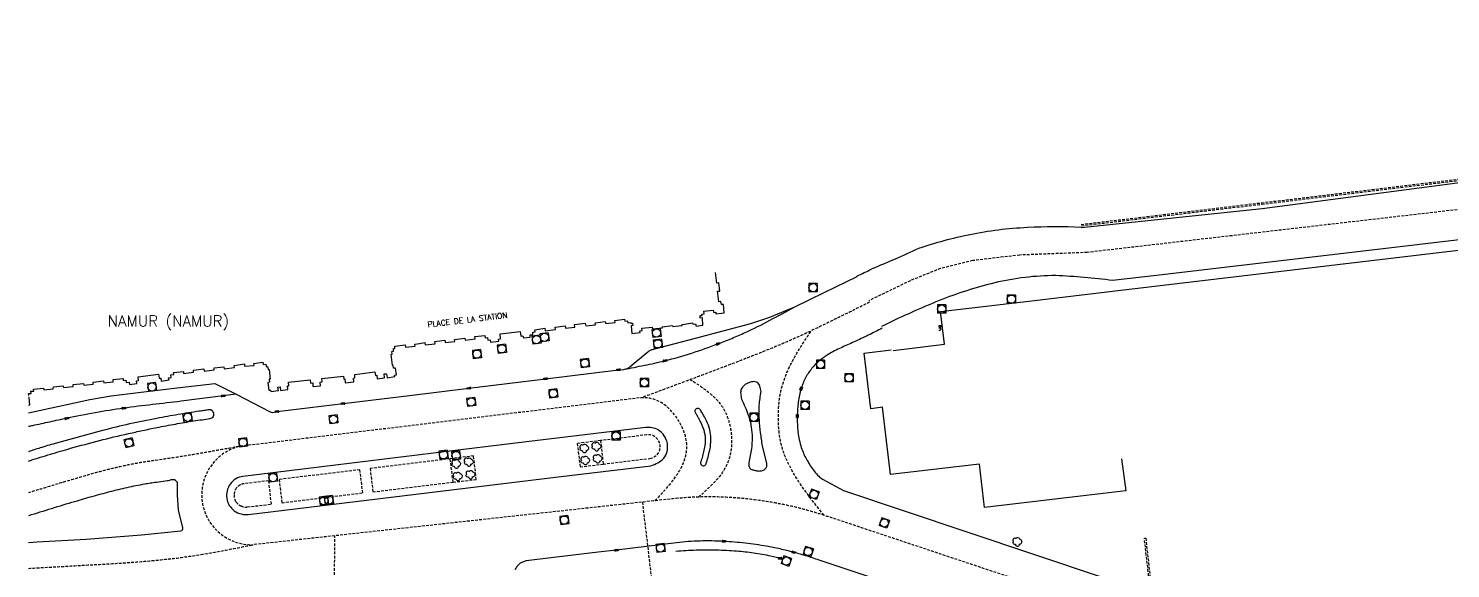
# Model space of a CAD drawing. Header units: millimetres. Extents: x 185000 to 186001, y 128000 to 129000.
# Drawn here: x 185000 to 185259.2, y 128718.7 to 128817.2 of the extents above; entities that cross this region are included whole.
import ezdxf
from ezdxf.enums import TextEntityAlignment as Align

# ---------------------------------------------------------------- set-up
doc = ezdxf.new("R2010")
doc.units = ezdxf.units.MM
doc.linetypes.add('DASHED', pattern=[0.75, 0.5, -0.25])
doc.layers.get('0').update_dxf_attribs({"linetype": 'CONTINUOUS'})
for name, color, linetype in [('W0001', 6, 'DASHED'), ('W0008', 7, 'CONTINUOUS'), ('W0100', 7, 'CONTINUOUS'), ('W0112', 1, 'DASHED'), ('W0300', 7, 'CONTINUOUS'), ('W0400', 7, 'CONTINUOUS'), ('W0420', 7, 'CONTINUOUS'), ('W0980', 7, 'CONTINUOUS'), ('W0989', 7, 'CONTINUOUS')]:
    doc.layers.add(name, color=color, linetype=linetype)
doc.styles.get("Standard").update_dxf_attribs({"font": 'romans.shx', "width": 0.85})

# ---------------------------------------------------------------- blocks, each defined once
blk = doc.blocks.new('T420')
for p, q in [((0.75, 0.75), (-0.75, 0.75)), ((-0.75, 0.75), (-0.75, -0.75)), ((0.75, 0.75), (0.75, -0.75)), ((0.75, -0.75), (-0.75, -0.75))]:
    blk.add_line(p, q)
blk.add_ellipse((0, 0), major_axis=(-0.53, 0.53), ratio=1, start_param=3.926991, end_param=10.210176)
blk = doc.blocks.new('T300')
for p, q in [((-0.8, 0.51), (-0.86, 0.34)), ((-0.86, 0.34), (-0.86, 0.17)), ((-0.86, 0.17), (-0.74, 0.06)), ((-0.69, 0.63), (-0.8, 0.51)), ((-0.8, -0.06), (-0.74, 0.06)), ((-0.74, 0.06), (-0.69, 0.11)), ((-0.57, 0.69), (-0.69, 0.63)), ((-0.46, 0.69), (-0.57, 0.69)), ((-0.29, 0.63), (-0.46, 0.69)), ((-0.29, 0.63), (-0.17, 0.74)), ((-0.23, 0.57), (-0.29, 0.63)), ((-0.17, 0.74), (-0.06, 0.8)), ((-0.06, 0.8), (0.06, 0.8)), ((0.06, 0.8), (0.23, 0.74)), ((0.23, 0.74), (0.34, 0.63)), ((0.34, 0.63), (0.4, 0.51)), ((0.46, 0.46), (0.34, 0.46)), ((0.4, 0.51), (0.4, 0.46)), ((0.57, 0.4), (0.46, 0.46)), ((0.57, 0.4), (0.69, 0.29)), ((0.69, 0.29), (0.74, 0.17)), ((0.74, 0.06), (0.69, -0.17)), ((0.74, 0.17), (0.74, 0.06)), ((-0.8, -0.17), (-0.8, -0.06)), ((-0.8, -0.23), (-0.8, -0.17)), ((-0.74, -0.34), (-0.8, -0.23)), ((-0.69, -0.4), (-0.74, -0.34)), ((-0.51, -0.46), (-0.69, -0.4)), ((-0.4, -0.46), (-0.51, -0.46)), ((-0.4, -0.46), (-0.34, -0.46)), ((-0.34, -0.46), (-0.34, -0.4)), ((-0.34, -0.51), (-0.34, -0.46)), ((-0.29, -0.63), (-0.34, -0.51)), ((-0.17, -0.74), (-0.29, -0.63)), ((-0.06, -0.8), (-0.17, -0.74)), ((0.06, -0.8), (-0.06, -0.8)), ((0.17, -0.74), (0.06, -0.8)), ((0.23, -0.69), (0.17, -0.74)), ((0.29, -0.46), (0.23, -0.46)), ((0.29, -0.63), (0.23, -0.69)), ((0.46, -0.4), (0.29, -0.46)), ((0.34, -0.51), (0.29, -0.63)), ((0.34, -0.51), (0.34, -0.46)), ((0.57, -0.34), (0.46, -0.4)), ((0.63, -0.29), (0.57, -0.34)), ((0.69, -0.17), (0.63, -0.29))]:
    blk.add_line(p, q)
blk = doc.blocks.new('T400')
for p, q in [((-0.15, 0.3), (0.15, 0.3)), ((-0.15, -0.25), (-0.15, 0.3)), ((-0.15, 0.15), (0.15, 0.15)), ((-0.15, 0), (0.15, 0)), ((0.15, 0.3), (0.15, -0.25)), ((-0.15, -0.15), (0.15, -0.15)), ((-0.15, -0.25), (-0.15, -0.3)), ((-0.15, -0.3), (0.15, -0.3)), ((0.15, -0.3), (0.15, -0.25))]:
    blk.add_line(p, q)

msp = doc.modelspace()

# ---------------------------------------------------------------- linework, layer by layer
at = {"layer": 'W0001'}
msp.add_line((185282.73, 128786.68), (185192.95, 128776.31), dxfattribs=at)
msp.add_lwpolyline([(185192.95, 128776.31), (185180.65, 128775.83), (185172.11, 128774.82), (185166.21, 128773.39), (185160.72, 128771.16), (185153.15, 128767.51)], dxfattribs=at)
at = {"layer": 'W0001', "flags": 128}
for points in [[(185153.3, 128767.21, 0.0004), (185150.29, 128765.75, 0.0011), (185147.3, 128764.28, -0.0007), (185144.53, 128762.92, -0.0046), (185141.74, 128761.59, -0.0069), (185138.45, 128760.11, -0.0052), (185135.11, 128758.71, -0.0036), (185131.75, 128757.36, -0.0019), (185128.38, 128756.06, -0.0012), (185124.23, 128754.48, -0.0008), (185120.08, 128752.92, -0.0005), (185115.92, 128751.37, -0.0002), (185111.76, 128749.82), (185111.76, 128749.82)], [(185144.99, 128728.39, -0.0123), (185141.67, 128732.66, -0.0373), (185138.79, 128737.21, -0.0219), (185137.95, 128739.01, -0.03), (185137.3, 128740.88, -0.0398), (185136.8, 128743.49, -0.0275), (185136.66, 128746.17, -0.0246), (185136.77, 128748.72, -0.0333), (185137.17, 128751.22, -0.0399), (185138.09, 128754.07, -0.028), (185139.39, 128756.79, -0.0163), (185140.96, 128759.43, -0.0053), (185142.66, 128762.03), (185142.66, 128762.03)], [(185120.52, 128753.18, -0.0262), (185123.92, 128750.84, -0.0865), (185126.59, 128747.94, -0.0566), (185127.5, 128745.97, -0.0457), (185128.01, 128743.8, -0.0603), (185128.09, 128740.74, -0.0747), (185127.38, 128737.86, -0.0858), (185125.18, 128734.58, -0.026), (185122.18, 128731.73), (185122.18, 128731.73)], [(185114.2, 128731.04, 0.0114), (185116.52, 128733.6, 0.0379), (185118.49, 128736.24, 0.0736), (185119.73, 128739.02, 0.106), (185119.89, 128742.02, 0.1478), (185116.99, 128747.52, 0.2311), (185111.76, 128749.82), (185050.63, 128742.41), (185038.41, 128740.93, 0.8947), (185040.95, 128723.01), (185040.95, 128723.01)], [(185038.41, 128740.93, -0.0006), (185035.01, 128740.31, -0.0017), (185031.6, 128739.71, -0.0029), (185028.19, 128739.14, -0.004), (185024.77, 128738.62), (185022.64, 128738.31, 0.0057), (185020.51, 128737.98, 0.0122), (185017.16, 128737.33, 0.0092), (185013.84, 128736.54, 0.0063), (185010.54, 128735.64, 0.0033), (185007.26, 128734.68, 0.0017), (185003.03, 128733.4, 0.000215), (185000, 128732.47, 0.000215)], [(185194.17, 128711.98), (185146.91, 128727.74, 0.0049), (185144.23, 128728.61, 0.0097), (185141.54, 128729.4, 0.0117), (185138.72, 128730.09, 0.0103), (185135.88, 128730.65, 0.0152), (185131.51, 128731.3, 0.0167), (185127.11, 128731.66, 0.0197), (185122.11, 128731.7, 0.0197), (185117.13, 128731.35), (185040.95, 128723.01), (185040.95, 128723.01)], [(185000, 128718.7, 0.000096), (185005.32, 128719, 0.0001), (185010.88, 128719.31, 0.0015), (185015.59, 128719.58, 0.0042), (185020.29, 128719.91, 0.0069), (185024.98, 128720.35, 0.0097), (185029.65, 128720.94, 0.0101), (185035.31, 128721.9, 0.0034), (185040.95, 128723.01), (185040.95, 128723.01)]]:
    msp.add_lwpolyline(points, format="xyb", dxfattribs=at)
for points in [[(185111.88, 128730.78), (185114.14, 128711.67), (185120.34, 128658.95), (185120.63, 128656.48), (185121.04, 128654.15), (185122.01, 128651.04), (185123.27, 128647.25), (185125.41, 128641.97), (185129.81, 128632.83), (185131.05, 128630.26), (185131.05, 128630.26)], [(185055.22, 128656.01), (185055.67, 128705.4), (185055.85, 128724.65), (185055.85, 128724.65)]]:
    msp.add_lwpolyline(points, dxfattribs=at)
at = {"layer": 'W0008', "flags": 128}
for points in [[(185191.85, 128780.87), (185224.85, 128784.33), (185270.52, 128790.36, -0.0031), (185275.65, 128790.99, 0.0064), (185280.76, 128791.65, 0.0166), (185291.76, 128793.69, 0.0015), (185302.69, 128796.12), (185327.91, 128801.68), (185356.61, 128807.96, -0.0007), (185367.03, 128810.25, -0.0084), (185377.49, 128812.35, -0.0068), (185384.39, 128813.5, -0.0044), (185391.32, 128814.49, -0.0059), (185400.9, 128815.68, -0.009), (185410.5, 128816.58, -0.0091), (185418.22, 128817.02, -0.0104), (185425.95, 128817.16), (185426.64, 128817.16)], [(185191.85, 128780.87, 0.024893), (185182.04, 128780.83, 0.041725), (185171.55, 128779.5, 0.036631), (185162.21, 128777.01, -0.009467), (185153.69, 128773.29)], [(185150.97, 128771.98, 0.000483), (185153.69, 128773.29)], [(185197.57, 128771.2, 0.019971), (185187.21, 128772.08, 0.0589), (185176.12, 128770.76, 0.0371), (185165.99, 128767.53, 0.0189), (185156.15, 128763.12), (185155.45, 128762.78, 0.1211)]]:
    msp.add_lwpolyline(points, format="xyb", dxfattribs=at)
msp.add_lwpolyline([(185390.47, 128791.86), (185378.75, 128790.98), (185373.98, 128790.36), (185361.56, 128788.9), (185361.25, 128792.05), (185351.2, 128791.44), (185351.2, 128789.15), (185344.03, 128788.5), (185291.22, 128782.21), (185253.56, 128777.78), (185205.58, 128772.09), (185197.57, 128771.2)], dxfattribs=at)
at = {"layer": 'W0008'}
for points in [[(185000, 128747.07), (185011.21, 128749.49), (185015.07, 128750.13), (185020, 128750.76), (185027.11, 128751.62), (185033.98, 128752.43), (185037.86, 128750.45), (185043.94, 128747.33, 0.0008), (185044.1, 128747.24, 0.0436), (185044.26, 128747.17, 0.1261), (185044.78, 128747.18, -0.0204), (185045.32, 128747.29), (185057.34, 128748.75), (185069.44, 128750.22), (185080.26, 128751.53), (185094.24, 128753.24), (185107.54, 128754.88), (185108.52, 128754.99, 0.0358), (185108.9, 128755.06, 0.0582), (185109.25, 128755.2, 0.0344), (185109.45, 128755.33, 0.0162), (185109.64, 128755.48), (185112.87, 128758.18, -0.0278), (185113.1, 128758.35, -0.0373), (185113.35, 128758.49, -0.0327), (185113.62, 128758.59, -0.0125), (185113.9, 128758.67), (185121.59, 128760.68), (185131.67, 128763.37), (185135.13, 128764.48), (185139.03, 128766.13), (185139.53, 128766.35), (185145, 128769), (185151, 128771.93), (185151, 128771.93)], [(185108.52, 128754.99, 0.0035), (185112.26, 128755.73, 0.0105), (185115.99, 128756.56, 0.0168), (185120.88, 128757.96, 0.0132), (185125.68, 128759.66, 0.007), (185128.17, 128760.64, 0.0091), (185130.62, 128761.71, 0.0143), (185135.12, 128763.94, 0.0048), (185139.53, 128766.35), (185139.53, 128766.35)], [(185155.6, 128762.49, -0.003), (185153.05, 128761.21, -0.009), (185150.47, 128759.99, 0.0026), (185148.08, 128758.93, 0.0299), (185145.76, 128757.71, 0.0363), (185144.17, 128756.57, 0.0458), (185142.78, 128755.19, 0.051), (185141.62, 128753.44, 0.0452), (185140.81, 128751.49, 0.0448), (185140.28, 128749.02, 0.0282), (185140.11, 128746.48, 0.032), (185140.24, 128743.55, 0.0523), (185140.85, 128740.72, 0.0446), (185141.78, 128738.61, 0.0319), (185143.05, 128736.62, 0.0331), (185143.81, 128735.69, 0.0778), (185144.72, 128734.96), (185148.56, 128732.87), (185170.83, 128725.39), (185195.86, 128717.05)], [(185133.75, 128741.04, -0.0048), (185133.43, 128743.44, -0.0144), (185133.2, 128745.86, -0.0134), (185133.15, 128747.14, -0.0201), (185133.19, 128748.41, -0.0176), (185133.33, 128749.69, -0.0058), (185133.53, 128750.95, 0.0363), (185133.31, 128751.92, 0.1666), (185132.85, 128752.58, 0.1682), (185132.03, 128752.73, 0.0782), (185131.08, 128752.46, 0.0729), (185130.36, 128752.01, 0.1162), (185129.91, 128751.4, 0.1179), (185129.8, 128750.53, 0.0314), (185129.96, 128749.55, -0.0073), (185130.62, 128748.11, -0.0222), (185131.19, 128746.64, -0.0209), (185131.5, 128745.55, -0.0207), (185131.72, 128744.45, -0.0355), (185131.88, 128742.48, -0.0353), (185131.76, 128740.52, -0.0177), (185131.54, 128739.24, -0.0059), (185131.26, 128737.97, 0.0392), (185131.31, 128737.36, 0.1657), (185131.54, 128736.89, 0.086), (185131.8, 128736.74, 0.0251), (185132.11, 128736.64, 0.0304), (185132.76, 128736.48, 0.0785), (185133.43, 128736.47, 0.0906), (185134.08, 128736.69, 0.1723), (185134.51, 128737.14, 0.0878), (185134.56, 128737.46, 0.0251), (185134.54, 128737.8), (185133.75, 128741.04), (185133.75, 128741.04)], [(185037.86, 128750.45), (185035.49, 128750.14, 0.0005), (185031.66, 128749.65, -0.0025), (185027.83, 128749.16, -0.0014), (185022.59, 128748.56, 0.0069), (185017.36, 128747.91, 0.0095), (185012.15, 128747.06, 0.0063), (185006.97, 128746.05, 0.0022), (185003.85, 128745.38, 0.001), (185000.73, 128744.7, -0.00007), (185000, 128744.54, -0.00007)], [(185023.4, 128744.39, -0.0019), (185026.77, 128745.02, -0.0058), (185030.15, 128745.59, -0.0025), (185031.65, 128745.81, -0.0008), (185033.14, 128746.03, 0.9531), (185032.93, 128747.61, 0.0003), (185032.03, 128747.48, 0.001), (185031.13, 128747.35, 0.0056), (185027.26, 128746.74, 0.0049), (185023.41, 128746.05, 0.0078), (185018.44, 128745.03, 0.0115), (185013.51, 128743.81), (185004.84, 128741.46, 0.0098), (185002.13, 128740.66, 0.002936), (185000, 128739.97, 0.002936)], [(185123.5, 128737.74, 0.0058), (185123.85, 128738.97, 0.0173), (185124.15, 128740.22, 0.0326), (185124.35, 128741.68, 0.0468), (185124.31, 128743.14, 0.0551), (185123.91, 128744.79, 0.0429), (185123.2, 128746.33, 0.0103), (185122.82, 128746.98, -0.0035), (185122.42, 128747.62, 1.0063), (185121.54, 128747.07, -0.0071), (185121.86, 128746.54, -0.0078), (185122.17, 128745.99, -0.0356), (185122.91, 128744.37, -0.0659), (185123.32, 128742.66, -0.0473), (185123.3, 128741.44, -0.0287), (185123.1, 128740.22, -0.0135), (185122.84, 128739.17, -0.0045), (185122.54, 128738.14, 1.0595), (185123.5, 128737.74), (185123.5, 128737.74)], [(185000, 128738.27, -0.000331), (185000.33, 128738.38, -0.0048), (185004, 128739.52, -0.0045), (185007.69, 128740.59, -0.0063), (185012.94, 128742, -0.0066), (185018.23, 128743.27, -0.0024), (185020.81, 128743.84, -0.0008), (185023.4, 128744.39), (185023.4, 128744.39)], [(185113.42, 128737.41, 0.0287), (185114.71, 128737.96, 0.0965), (185115.75, 128738.76, 0.1119), (185116.37, 128739.98, 0.0992), (185116.45, 128741.39, 0.1115), (185115.88, 128742.86, 0.1137), (185114.75, 128743.93, 0.0845), (185113.65, 128744.33, 0.077), (185112.49, 128744.37), (185090.76, 128741.74), (185073.8, 128739.69), (185055.95, 128737.53), (185039.08, 128735.47, 0.1073), (185037.81, 128735.01, 0.0959), (185036.78, 128734.08, 0.0966), (185036.2, 128732.83, 0.1002), (185036.13, 128731.47, 0.0992), (185036.6, 128730.19, 0.0983), (185037.52, 128729.19, 0.0957), (185038.77, 128728.61, 0.0913), (185040.12, 128728.52), (185070.61, 128732.23), (185096.02, 128735.3), (185113.42, 128737.41), (185113.42, 128737.41)], [(185000, 128723.44), (185001.59, 128723.52), (185010.52, 128724.04), (185020.61, 128724.81), (185027.76, 128725.52, 0.2138), (185028.08, 128725.74, 0.2098), (185028.16, 128726.12), (185027.58, 128728.25), (185027.35, 128729.35), (185027.17, 128732.06), (185027.17, 128734.33, 0.0263), (185026.91, 128734.62, 0.0968), (185026.62, 128734.81, 0.145), (185025.99, 128734.81, -0.0192), (185025.32, 128734.65), (185023.31, 128734.38, 0.0048), (185022.25, 128734.22, 0.0042), (185021.2, 128734.04, 0.0109), (185017.96, 128733.4, 0.0085), (185014.76, 128732.63, 0.006), (185011.57, 128731.77, 0.0036), (185008.4, 128730.85, 0.002), (185004.19, 128729.57, -0.000299), (185000, 128728.28, -0.000299)], [(185107.15, 128722.03), (185103.8, 128721.65), (185090.69, 128720.05, 0.0233), (185090.04, 128719.84, 0.0772), (185089.48, 128719.53, 0.0674), (185089.02, 128719.01, -0.0114), (185088.61, 128718.43)], [(185191.61, 128704.28), (185180.14, 128708.11), (185167.47, 128712.36), (185155.05, 128716.52), (185144.44, 128720.08, 0.005), (185141.95, 128720.89, 0.0101), (185139.44, 128721.63, 0.0116), (185136.97, 128722.23, 0.0103), (185134.47, 128722.73, 0.0152), (185130.6, 128723.29, 0.0158), (185126.7, 128723.62, 0.0196), (185122.39, 128723.68, 0.0234), (185118.1, 128723.36), (185107.15, 128722.03), (185107.15, 128722.03)], [(185118, 128721.85, -0.0017), (185119.84, 128721.96, -0.0052), (185121.68, 128722.05, -0.0142), (185125.37, 128722.07, -0.0148), (185129.06, 128721.88, -0.0145), (185132.16, 128721.54, -0.018), (185135.24, 128720.99), (185136.88, 128720.64), (185136.88, 128720.64)]]:
    msp.add_lwpolyline(points, format="xyb", dxfattribs=at)
at = {"layer": 'W0100', "flags": 128}
for points in [[(185199.05, 128769.43), (185327.78, 128784.68), (185361.52, 128788.66), (185362.1, 128783.69), (185379.73, 128783.64), (185381.55, 128765.88), (185376.57, 128765.37)], [(185184.38, 128767.69), (185199.05, 128769.43)], [(185157.57, 128758.44), (185166.93, 128759.56), (185166.19, 128765.52), (185184.38, 128767.69)]]:
    msp.add_lwpolyline(points, dxfattribs=at)
at = {"layer": 'W0100'}
for points in [[(185000, 128750.29), (185000.08, 128750.3), (185000.04, 128750.56), (185000.51, 128750.59), (185000.44, 128750.99), (185000.99, 128751.04), (185000.94, 128751.38), (185002.74, 128751.57), (185002.82, 128751.25), (185004.48, 128751.41), (185004.56, 128751.83), (185006.31, 128752.01), (185006.36, 128751.68), (185008.13, 128751.84), (185008.14, 128752.22), (185010.04, 128752.41), (185010.09, 128752.11), (185011.79, 128752.27), (185011.78, 128752.68), (185013.68, 128752.92), (185013.73, 128752.55), (185015.44, 128752.72), (185015.47, 128753.11), (185017.24, 128753.3), (185017.27, 128752.94), (185017.73, 128753.01), (185017.83, 128752.62), (185018.33, 128752.64), (185018.41, 128752.2), (185019.74, 128752.39), (185019.71, 128752.88), (185020.07, 128752.94), (185020.01, 128753.65), (185023.73, 128754.08), (185023.8, 128753.35), (185024.15, 128753.39), (185024.2, 128752.85), (185025.66, 128753.07), (185025.55, 128753.45), (185025.99, 128753.5), (185025.97, 128753.97), (185026.48, 128754.02), (185026.45, 128754.4), (185028.23, 128754.62), (185028.27, 128754.23), (185030.1, 128754.46), (185030.07, 128754.82), (185031.96, 128755.07), (185032.02, 128754.66), (185033.86, 128754.87), (185033.82, 128755.26), (185035.61, 128755.47), (185035.66, 128755.08), (185037.53, 128755.31), (185037.49, 128755.67), (185039.35, 128755.98), (185039.39, 128755.54), (185041.11, 128755.7), (185041.07, 128756.07), (185042.72, 128756.31), (185042.76, 128755.89), (185043.25, 128755.94), (185043.3, 128755.51), (185043.57, 128755.53), (185043.68, 128754.96), (185043.86, 128754.99), (185044.08, 128753.18), (185043.88, 128753.17), (185043.92, 128752.68), (185043.6, 128752.6), (185043.81, 128751.17), (185044.1, 128751.19), (185044.16, 128750.93), (185045.56, 128751.12), (185045.46, 128751.74), (185045.85, 128751.81), (185045.95, 128751.14), (185047.29, 128751.31), (185047.2, 128751.96), (185047.46, 128751.99), (185047.4, 128752.63), (185051.37, 128753.06), (185051.43, 128752.46), (185051.8, 128752.52), (185051.85, 128751.86), (185053.2, 128752.01), (185053.18, 128752.68), (185053.55, 128752.73), (185053.46, 128753.33), (185057.43, 128753.76), (185057.5, 128753.22), (185057.65, 128753.23), (185057.69, 128752.54), (185059.32, 128752.69), (185059.26, 128753.41), (185059.51, 128753.43), (185059.46, 128754.05), (185063.14, 128754.51), (185063.22, 128753.89), (185063.47, 128753.93), (185063.55, 128753.23), (185064.91, 128753.46), (185064.83, 128754.19), (185065.26, 128754.2), (185065.36, 128753.47), (185066.74, 128753.67), (185066.73, 128753.92), (185067.07, 128753.99), (185066.87, 128755.22), (185066.54, 128755.19), (185066.48, 128755.76), (185066.34, 128755.76), (185066.12, 128757.72), (185066.27, 128757.74), (185066.23, 128758.25), (185066.54, 128758.29), (185066.5, 128758.76), (185066.78, 128758.79), (185066.74, 128759.21), (185068.67, 128759.43), (185068.73, 128759.01), (185070.45, 128759.22), (185070.42, 128759.61), (185071.25, 128759.69), (185072.22, 128759.86), (185072.3, 128759.46), (185074.11, 128759.64), (185074.08, 128760.04), (185075.91, 128760.31), (185075.95, 128759.9), (185077.7, 128760.06), (185077.67, 128760.43), (185079.52, 128760.7), (185079.61, 128760.33), (185081.41, 128760.56), (185081.37, 128760.98), (185083.15, 128761.17), (185083.22, 128760.76), (185083.68, 128760.8), (185083.74, 128760.29), (185084.16, 128760.35), (185084.2, 128759.96), (185085.7, 128760.11), (185085.66, 128760.5), (185086.02, 128760.56), (185085.95, 128761.47), (185089.61, 128761.92), (185089.73, 128761.03), (185090.12, 128761.07), (185090.19, 128760.72), (185091.45, 128760.88), (185091.42, 128761.3), (185091.93, 128761.29), (185091.91, 128761.79), (185092.32, 128761.83), (185092.28, 128762.22), (185094.12, 128762.49), (185094.19, 128762.01), (185096.02, 128762.24), (185095.97, 128762.68), (185097.79, 128762.93), (185097.87, 128762.5), (185099.59, 128762.7), (185099.54, 128763.14), (185101.46, 128763.41), (185101.55, 128762.94), (185103.32, 128763.11), (185103.28, 128763.5), (185105.1, 128763.72), (185105.22, 128763.37), (185106.93, 128763.52), (185106.89, 128763.91), (185108.61, 128764.16), (185108.69, 128763.77), (185109.18, 128763.84), (185109.25, 128763.49), (185109.71, 128763.56), (185109.77, 128763.38), (185110.07, 128763.42), (185110.13, 128762.98), (185109.82, 128762.93), (185109.97, 128761.51), (185111.47, 128761.73), (185111.43, 128762.02), (185111.83, 128762.08), (185111.79, 128762.49), (185113.64, 128762.71), (185113.75, 128762.35), (185115.56, 128762.58), (185115.51, 128762.72), (185117.35, 128762.96), (185117.42, 128762.78), (185119.08, 128762.98), (185119.22, 128763.19), (185120.99, 128763.46), (185121.09, 128763.23), (185121.58, 128763.27), (185121.66, 128762.88), (185122.93, 128763.07), (185122.81, 128764.36), (185122.44, 128764.33), (185122.41, 128764.79), (185122.76, 128764.81), (185122.72, 128765.07), (185123.12, 128765.14), (185123.06, 128765.59), (185124.8, 128765.8), (185124.9, 128765.35), (185125.24, 128765.4), (185125.28, 128765.1), (185126.78, 128765.28), (185126.67, 128766.83), (185126.28, 128766.79), (185126.19, 128767.37), (185125.8, 128767.33), (185125.58, 128769.23), (185125.97, 128769.26), (185125.81, 128770.75), (185125.44, 128770.72), (185125.2, 128772.66), (185125.2, 128772.66)], [(185199.18, 128738.66), (185199.98, 128732.85), (185192.73, 128731.98), (185184.01, 128730.95), (185174.23, 128729.78), (185173.32, 128737.68), (185157.11, 128735.84), (185155.64, 128748.08), (185153.5, 128747.81), (185152.28, 128757.96), (185157.24, 128758.56), (185157.24, 128758.56)], [(185000, 128748.49), (185000.28, 128748.53), (185000.13, 128749.85), (185000, 128749.83)]]:
    msp.add_lwpolyline(points, dxfattribs=at)
at = {"layer": 'W0112'}
for p, q in [((185224.68, 128785.36), (185273.4, 128791.22)), ((185224.74, 128785.11), (185273.69, 128791)), ((185191.86, 128781.42), (185224.68, 128785.36)), ((185191.89, 128781.17), (185224.74, 128785.11)), ((185166.41, 128763), (185165.92, 128762.94)), ((185165.92, 128762.94), (185165.98, 128762.1)), ((185166.44, 128762.76), (185166.41, 128763)), ((185165.98, 128762.1), (185166.22, 128762.12)), ((185166.44, 128762.76), (185166.18, 128762.72)), ((185166.18, 128762.72), (185166.22, 128762.12)), ((185104.28, 128742), (185104.72, 128737.72))]:
    msp.add_line(p, q, dxfattribs=at)
for points in [[(185113.25, 128738.74, 0.9858), (185112.72, 128743.05), (185104.28, 128742), (185100.02, 128741.47), (185100.53, 128737.21), (185104.72, 128737.72), (185113.25, 128738.74), (185113.25, 128738.74)], [(185044.29, 128730.42), (185043.78, 128734.66), (185039.34, 128734.14, 0.0931), (185038.56, 128733.89, 0.1047), (185037.92, 128733.36, 0.1548), (185037.48, 128732.1, 0.1586), (185037.83, 128730.81, 0.1408), (185038.74, 128730.07, 0.1311), (185039.88, 128729.89), (185044.29, 128730.42), (185044.29, 128730.42)]]:
    msp.add_lwpolyline(points, format="xyb", dxfattribs=at)
for points in [[(185062.77, 128732.64), (185077.39, 128734.42), (185076.87, 128738.68), (185062.27, 128736.91), (185062.77, 128732.64), (185062.77, 128732.64)], [(185077.39, 128734.42), (185081.62, 128734.91), (185081.12, 128739.19), (185076.87, 128738.68), (185076.87, 128738.68)], [(185060.92, 128732.47), (185060.4, 128736.67), (185045.68, 128734.91), (185046.19, 128730.65), (185060.92, 128732.47), (185060.92, 128732.47)]]:
    msp.add_lwpolyline(points, dxfattribs=at)
msp.add_lwpolyline([(185208.05, 128715.37), (185204.23, 128716.6), (185203.36, 128724.18), (185203.61, 128724.21), (185204.46, 128716.79), (185208.13, 128715.61)], close=True, dxfattribs=at)

# ---------------------------------------------------------------- block references
at = {"layer": 'W0300', "rotation": 0.00880000000000002}
for p in [(185101.33, 128740.56), (185103.56, 128740.89), (185103.77, 128738.67), (185078.01, 128737.73), (185101.52, 128738.36), (185078.28, 128735.45), (185080.6, 128735.76), (185180.26, 128723.51)]:
    msp.add_blockref('T300', p, dxfattribs=at)
at = {"layer": 'W0300'}
msp.add_blockref('T300', (185080.28, 128738.08), dxfattribs=at)
at = {"layer": 'W0400'}
for p, rotation in [((185125.68, 128759.66), 291.5642), ((185107.54, 128754.88), 97.0089), ((185115.99, 128756.56), 281.8463), ((185094.24, 128753.24), 96.97659999999992), ((185035.49, 128750.14), 277.5661), ((185080.26, 128751.53), 96.92219999999996), ((185140.81, 128751.49), 342.5021), ((185017.36, 128747.91), 278.0963), ((185045.32, 128747.29), 96.92749999999995), ((185057.34, 128748.75), 96.92749999999995), ((185006.97, 128746.05), 281.6563), ((185140.11, 128746.48), 359.1842), ((185107.15, 128722.03), 276.9284), ((185126.7, 128723.62), 267.0663), ((185139.44, 128721.63), 254.912), ((185136.99, 128720.55), 90.00879999999997)]:
    msp.add_blockref('T400', p, dxfattribs=dict(at, rotation=rotation))
at = {"layer": 'W0420'}
for p, rotation in [((185142.99, 128769.89), 0.00880000000000002), ((185092.59, 128760.4), 6.6906), ((185094.04, 128760.83), 6.6906), ((185114.46, 128761.61), 6.7377), ((185114.7, 128759.65), 6.7377), ((185081.73, 128757.76), 6.6906), ((185086.27, 128758.74), 6.6906), ((185101.4, 128756.11), 6.7377), ((185144.34, 128755.89), 0.00880000000000002), ((185022.52, 128751.77), 6.8405), ((185112.24, 128752.55), 0.00880000000000002), ((185149.54, 128753.45), 0.00880000000000002), ((185080.69, 128749.04), 6.6906), ((185095.64, 128750.58), 6.6906), ((185141.51, 128748.44), 0.00880000000000002), ((185029.02, 128746.24), 189.1198), ((185055.58, 128745.88), 6.6906), ((185132.19, 128746.24), 0.00880000000000002), ((185018.31, 128741.6), 12.8364), ((185039.1, 128741.65), 6.6906), ((185107.08, 128742.84), 0.00880000000000002), ((185075.65, 128739.39), 6.910800000000001), ((185077.93, 128739.29), 6.910800000000001), ((185044.56, 128735.23), 6.910800000000001), ((185053.82, 128731.03), 6.910800000000001), ((185054.74, 128731.12), 6.910800000000001), ((185143.17, 128732.18), 340.7336), ((185097.65, 128727.49), 6.6906), ((185155.96, 128726.98), 340.7336), ((185115.18, 128722.41), 6.9284), ((185142.1, 128721.76), 342.7933), ((185138.12, 128720.02), 340.7336)]:
    msp.add_blockref('T420', p, dxfattribs=dict(at, rotation=rotation))
for p in [(185179.14, 128767.79), (185166.42, 128765.99)]:
    msp.add_blockref('T420', p, dxfattribs=at)

# ---------------------------------------------------------------- texts
at = {"layer": 'W0980'}
msp.add_text('NAMUR (NAMUR)', height=2, dxfattribs=at).set_placement((185025.51, 128763.66), align=Align.MIDDLE)
at = {"layer": 'W0989'}
msp.add_text('PLACE DE LA STATION', height=1, rotation=6.8607, dxfattribs=at).set_placement((185080.01, 128764.03), align=Align.MIDDLE)

doc.saveas('drawing.dxf')
